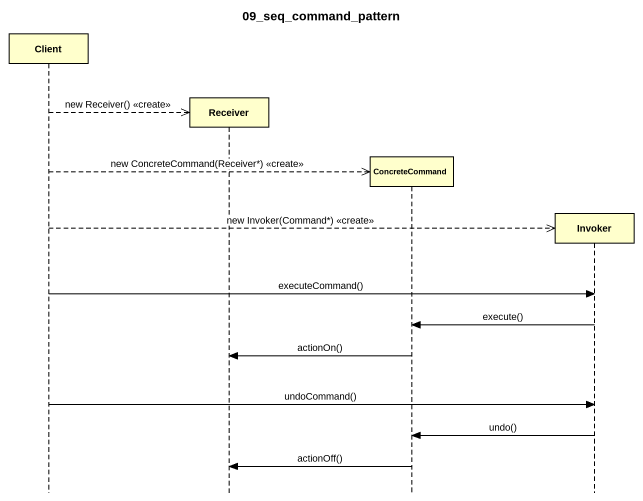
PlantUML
@startuml
title 09_seq_command_pattern
hide footbox
participant Client
participant Receiver
participant ConcreteCommand
participant Invoker

Client -->> Receiver ** : new Receiver() <<create>>
Client -->> ConcreteCommand ** : new ConcreteCommand(Receiver*) <<create>>
Client -->> Invoker ** : new Invoker(Command*) <<create>>
Client -> Invoker : executeCommand()
Invoker -> ConcreteCommand : execute()
ConcreteCommand -> Receiver : actionOn()
Client -> Invoker : undoCommand()
Invoker -> ConcreteCommand : undo()
ConcreteCommand -> Receiver : actionOff()
@enduml
